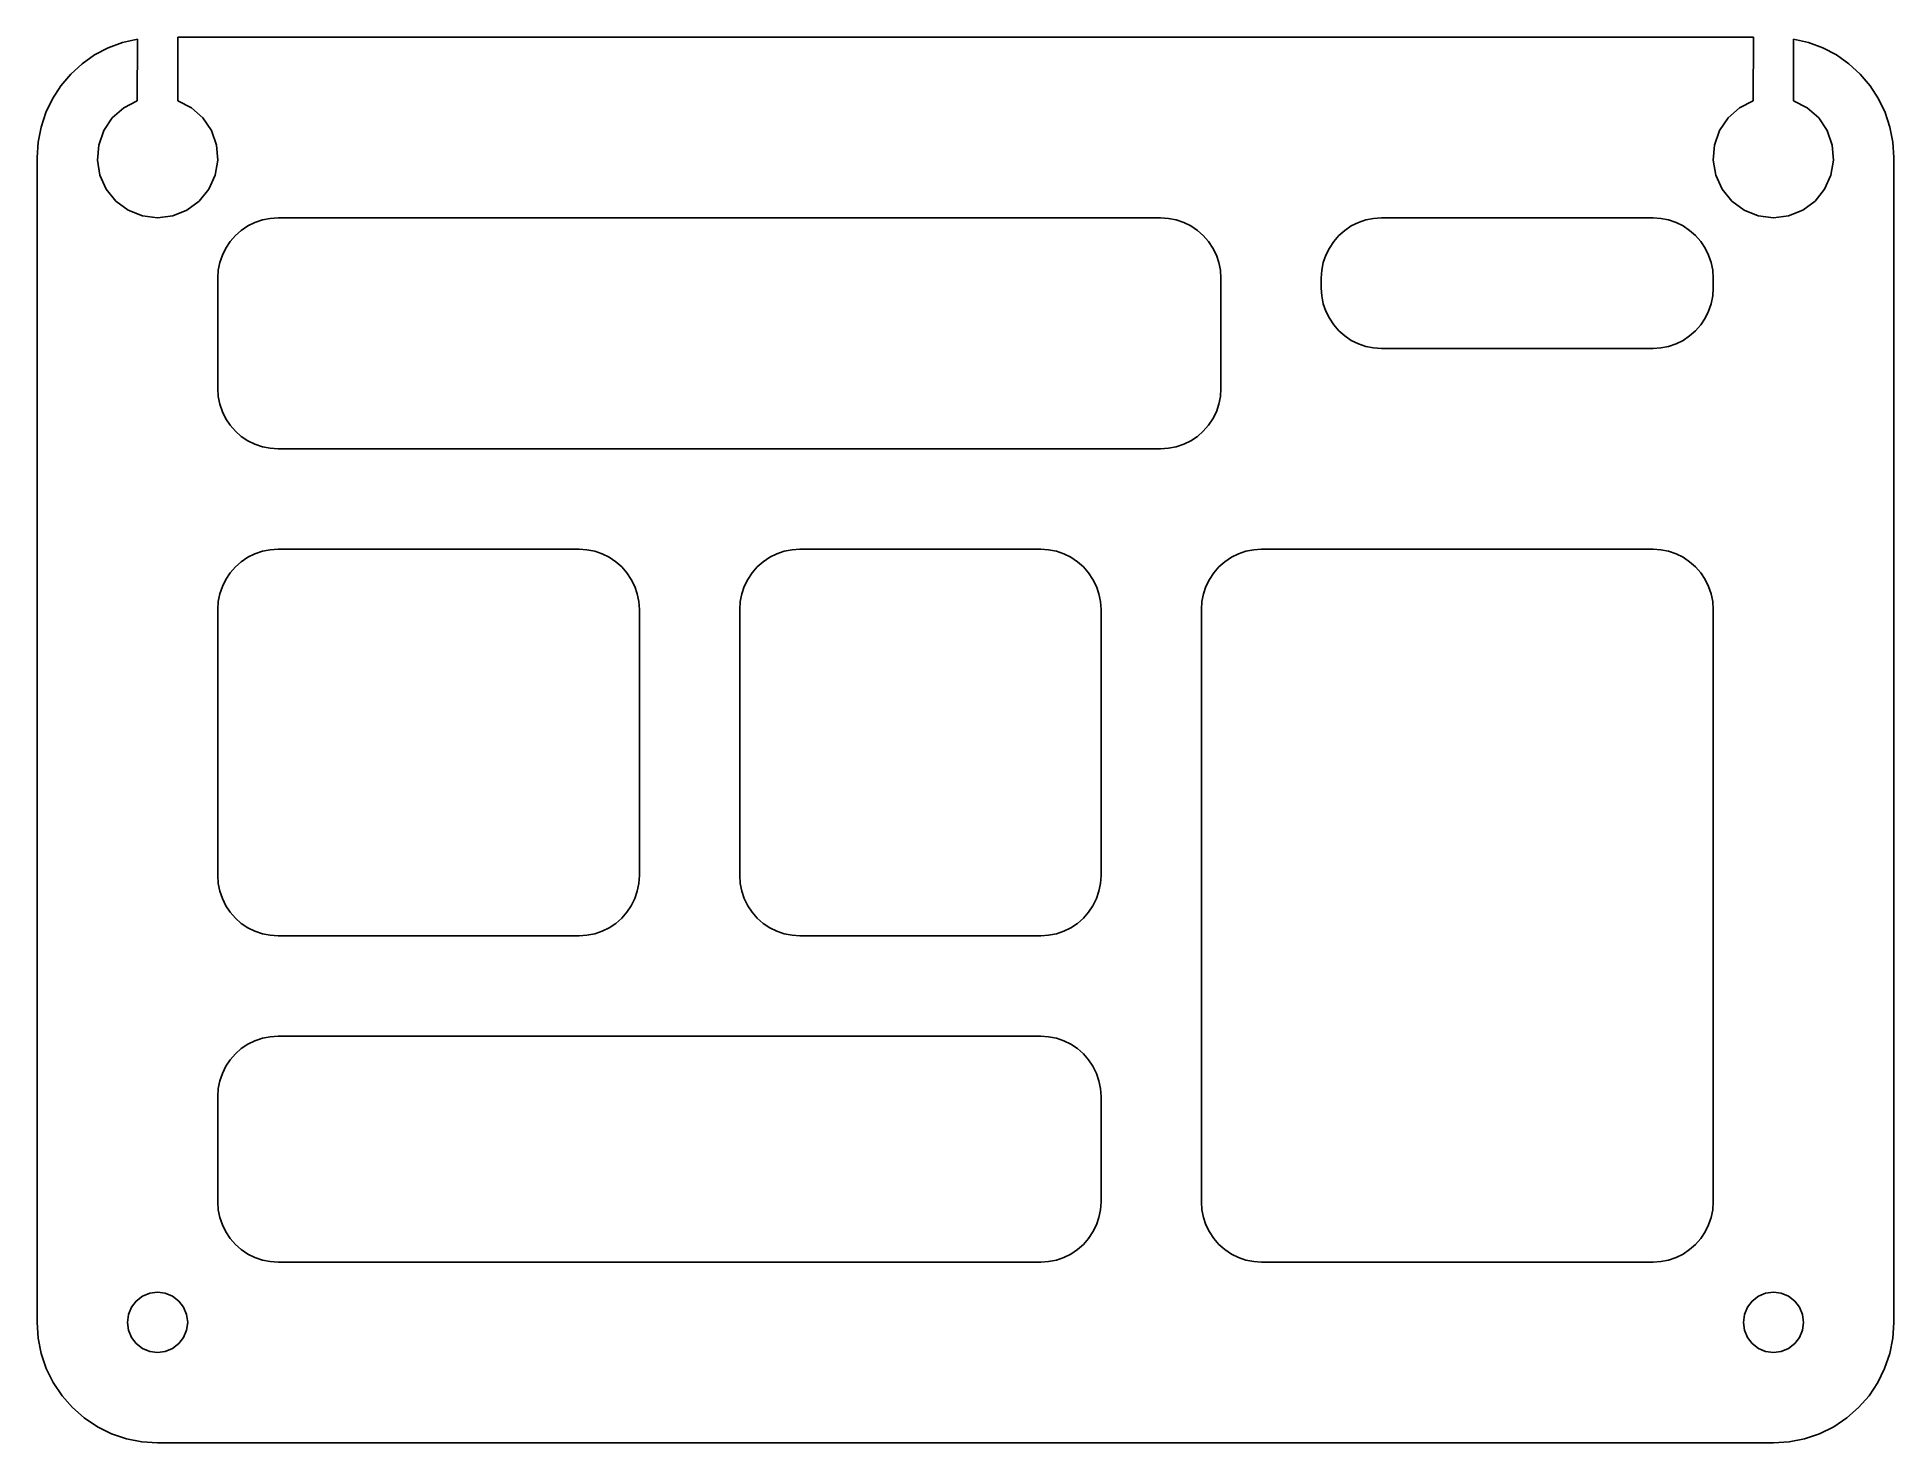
# Model space of a CAD drawing. Extents: x 1426 to 1611, y 0 to 140.
import ezdxf

# ---------------------------------------------------------------- set-up
doc = ezdxf.new("R2010")
doc.units = 0
doc.header["$LTSCALE"] = 1000
doc.linetypes.add('SKEMA_SOLID', pattern=[0])
doc.layers.add('Layer0_S_', color=20, linetype='SKEMA_SOLID')

msp = doc.modelspace()

# ---------------------------------------------------------------- linework, layer by layer
at = {"layer": 'Layer0_S_'}
for p, q in [((1432.77, 138.94), (1431.42, 138.23)), ((1434.2, 139.48), (1432.77, 138.94)), ((1435.7, 139.81), (1434.2, 139.48)), ((1435.7, 139.81), (1435.68, 133.65)), ((1439.7, 140), (1439.71, 133.65)), ((1596.7, 140), (1439.7, 140)), ((1596.7, 140), (1596.68, 133.65)), ((1600.7, 139.81), (1600.71, 133.65)), ((1600.7, 139.81), (1602.19, 139.48)), ((1602.19, 139.48), (1603.62, 138.94)), ((1603.62, 138.94), (1604.97, 138.23)), ((1430.17, 137.35), (1429.04, 136.31)), ((1431.42, 138.23), (1430.17, 137.35)), ((1604.97, 138.23), (1606.22, 137.35)), ((1606.22, 137.35), (1607.35, 136.31)), ((1428.06, 135.14), (1427.22, 133.86)), ((1429.04, 136.31), (1428.06, 135.14)), ((1607.35, 136.31), (1608.34, 135.14)), ((1608.34, 135.14), (1609.17, 133.86)), ((1427.22, 133.86), (1426.56, 132.48)), ((1434.32, 132.96), (1435.68, 133.65)), ((1439.71, 133.65), (1441.07, 132.96)), ((1596.68, 133.65), (1595.32, 132.96)), ((1602.07, 132.96), (1600.71, 133.65)), ((1609.17, 133.86), (1609.83, 132.48)), ((1426.56, 132.48), (1426.09, 131.03)), ((1432.33, 130.69), (1433.18, 131.95)), ((1433.18, 131.95), (1434.32, 132.96)), ((1441.07, 132.96), (1442.21, 131.95)), ((1442.21, 131.95), (1443.06, 130.69)), ((1594.18, 131.95), (1593.33, 130.69)), ((1595.32, 132.96), (1594.18, 131.95)), ((1603.21, 131.95), (1602.07, 132.96)), ((1604.06, 130.69), (1603.21, 131.95)), ((1609.83, 132.48), (1610.31, 131.03)), ((1425.79, 129.53), (1425.7, 128)), ((1426.09, 131.03), (1425.79, 129.53)), ((1431.83, 129.25), (1432.33, 130.69)), ((1443.06, 130.69), (1443.56, 129.25)), ((1593.33, 130.69), (1592.83, 129.25)), ((1604.56, 129.25), (1604.06, 130.69)), ((1610.31, 131.03), (1610.6, 129.53)), ((1610.6, 129.53), (1610.7, 128)), ((1425.7, 128), (1425.7, 12)), ((1431.7, 127.74), (1431.83, 129.25)), ((1431.96, 126.24), (1431.7, 127.74)), ((1443.69, 127.74), (1443.43, 126.24)), ((1443.56, 129.25), (1443.69, 127.74)), ((1592.83, 129.25), (1592.7, 127.74)), ((1592.7, 127.74), (1592.96, 126.24)), ((1604.43, 126.24), (1604.69, 127.74)), ((1604.69, 127.74), (1604.56, 129.25)), ((1610.7, 12), (1610.7, 128)), ((1432.59, 124.85), (1431.96, 126.24)), ((1443.43, 126.24), (1442.8, 124.85)), ((1592.96, 126.24), (1593.59, 124.85)), ((1603.8, 124.85), (1604.43, 126.24)), ((1433.55, 123.67), (1432.59, 124.85)), ((1442.8, 124.85), (1441.85, 123.67)), ((1593.59, 124.85), (1594.55, 123.67)), ((1602.85, 123.67), (1603.8, 124.85)), ((1434.77, 122.76), (1433.55, 123.67)), ((1436.19, 122.19), (1434.77, 122.76)), ((1437.7, 122), (1436.19, 122.19)), ((1439.21, 122.19), (1437.7, 122)), ((1440.62, 122.76), (1439.21, 122.19)), ((1441.85, 123.67), (1440.62, 122.76)), ((1594.55, 123.67), (1595.77, 122.76)), ((1595.77, 122.76), (1597.19, 122.19)), ((1597.19, 122.19), (1598.7, 122)), ((1598.7, 122), (1600.21, 122.19)), ((1600.21, 122.19), (1601.62, 122.76)), ((1601.62, 122.76), (1602.85, 123.67)), ((1445.45, 120.24), (1446.04, 120.76)), ((1446.04, 120.76), (1446.7, 121.2)), ((1446.7, 121.2), (1447.4, 121.54)), ((1447.4, 121.54), (1448.14, 121.8)), ((1448.14, 121.8), (1448.91, 121.95)), ((1448.91, 121.95), (1449.7, 122)), ((1449.7, 122), (1537.64, 122)), ((1538.43, 121.95), (1537.64, 122)), ((1539.2, 121.8), (1538.43, 121.95)), ((1539.94, 121.54), (1539.2, 121.8)), ((1540.64, 121.2), (1539.94, 121.54)), ((1541.3, 120.76), (1540.64, 121.2)), ((1541.89, 120.24), (1541.3, 120.76)), ((1555.4, 120.24), (1555.99, 120.76)), ((1555.99, 120.76), (1556.64, 121.2)), ((1556.64, 121.2), (1557.35, 121.54)), ((1557.35, 121.54), (1558.09, 121.8)), ((1558.09, 121.8), (1558.86, 121.95)), ((1558.86, 121.95), (1559.64, 122)), ((1586.7, 122), (1559.64, 122)), ((1586.7, 122), (1587.48, 121.95)), ((1587.48, 121.95), (1588.25, 121.8)), ((1588.25, 121.8), (1588.99, 121.54)), ((1588.99, 121.54), (1589.7, 121.2)), ((1589.7, 121.2), (1590.35, 120.76)), ((1590.35, 120.76), (1590.94, 120.24)), ((1444.15, 118.3), (1444.5, 119)), ((1444.5, 119), (1444.94, 119.65)), ((1444.94, 119.65), (1445.45, 120.24)), ((1542.4, 119.65), (1541.89, 120.24)), ((1542.84, 119), (1542.4, 119.65)), ((1543.19, 118.3), (1542.84, 119)), ((1554.1, 118.3), (1554.45, 119)), ((1554.45, 119), (1554.88, 119.65)), ((1554.88, 119.65), (1555.4, 120.24)), ((1590.94, 120.24), (1591.46, 119.65)), ((1591.46, 119.65), (1591.89, 119)), ((1591.89, 119), (1592.24, 118.3)), ((1443.7, 116), (1443.75, 116.78)), ((1443.75, 116.78), (1443.9, 117.55)), ((1443.9, 117.55), (1444.15, 118.3)), ((1543.44, 117.55), (1543.19, 118.3)), ((1543.59, 116.78), (1543.44, 117.55)), ((1543.64, 116), (1543.59, 116.78)), ((1553.64, 116), (1553.69, 116.78)), ((1553.69, 116.78), (1553.85, 117.55)), ((1553.85, 117.55), (1554.1, 118.3)), ((1592.24, 118.3), (1592.49, 117.55)), ((1592.49, 117.55), (1592.65, 116.78)), ((1592.65, 116.78), (1592.7, 116)), ((1443.7, 116), (1443.7, 105)), ((1543.64, 116), (1543.64, 105)), ((1553.64, 116), (1553.64, 115)), ((1553.69, 114.22), (1553.64, 115)), ((1592.65, 114.22), (1592.7, 115)), ((1592.7, 115), (1592.7, 116)), ((1553.85, 113.45), (1553.69, 114.22)), ((1554.1, 112.7), (1553.85, 113.45)), ((1592.24, 112.7), (1592.49, 113.45)), ((1592.49, 113.45), (1592.65, 114.22)), ((1554.45, 112), (1554.1, 112.7)), ((1554.88, 111.35), (1554.45, 112)), ((1555.4, 110.76), (1554.88, 111.35)), ((1590.94, 110.76), (1591.46, 111.35)), ((1591.46, 111.35), (1591.89, 112)), ((1591.89, 112), (1592.24, 112.7)), ((1555.99, 110.24), (1555.4, 110.76)), ((1556.64, 109.8), (1555.99, 110.24)), ((1557.35, 109.46), (1556.64, 109.8)), ((1558.09, 109.2), (1557.35, 109.46)), ((1558.86, 109.05), (1558.09, 109.2)), ((1587.48, 109.05), (1588.25, 109.2)), ((1588.25, 109.2), (1588.99, 109.46)), ((1588.99, 109.46), (1589.7, 109.8)), ((1589.7, 109.8), (1590.35, 110.24)), ((1590.35, 110.24), (1590.94, 110.76)), ((1559.64, 109), (1558.86, 109.05)), ((1559.64, 109), (1586.7, 109)), ((1586.7, 109), (1587.48, 109.05)), ((1443.75, 104.22), (1443.7, 105)), ((1443.9, 103.45), (1443.75, 104.22)), ((1543.59, 104.22), (1543.44, 103.45)), ((1543.64, 105), (1543.59, 104.22)), ((1444.15, 102.7), (1443.9, 103.45)), ((1444.5, 102), (1444.15, 102.7)), ((1444.94, 101.35), (1444.5, 102)), ((1542.84, 102), (1542.4, 101.35)), ((1543.19, 102.7), (1542.84, 102)), ((1543.44, 103.45), (1543.19, 102.7)), ((1445.45, 100.76), (1444.94, 101.35)), ((1446.04, 100.24), (1445.45, 100.76)), ((1446.7, 99.8), (1446.04, 100.24)), ((1541.3, 100.24), (1540.64, 99.8)), ((1541.89, 100.76), (1541.3, 100.24)), ((1542.4, 101.35), (1541.89, 100.76)), ((1447.4, 99.46), (1446.7, 99.8)), ((1448.14, 99.2), (1447.4, 99.46)), ((1448.91, 99.05), (1448.14, 99.2)), ((1449.7, 99), (1448.91, 99.05)), ((1449.7, 99), (1537.64, 99)), ((1538.43, 99.05), (1537.64, 99)), ((1539.2, 99.2), (1538.43, 99.05)), ((1539.94, 99.46), (1539.2, 99.2)), ((1540.64, 99.8), (1539.94, 99.46)), ((1448.91, 88.95), (1448.14, 88.8)), ((1449.7, 89), (1448.91, 88.95)), ((1449.7, 89), (1479.7, 89)), ((1479.7, 89), (1480.48, 88.95)), ((1480.48, 88.95), (1481.25, 88.8)), ((1500.14, 88.8), (1500.91, 88.95)), ((1500.91, 88.95), (1501.7, 89)), ((1501.7, 89), (1525.7, 89)), ((1525.7, 89), (1526.48, 88.95)), ((1526.48, 88.95), (1527.25, 88.8)), ((1546.91, 88.95), (1546.14, 88.8)), ((1547.7, 89), (1546.91, 88.95)), ((1586.7, 89), (1547.7, 89)), ((1587.48, 88.95), (1586.7, 89)), ((1588.25, 88.8), (1587.48, 88.95)), ((1445.45, 87.24), (1444.94, 86.65)), ((1446.04, 87.76), (1445.45, 87.24)), ((1446.7, 88.2), (1446.04, 87.76)), ((1447.4, 88.54), (1446.7, 88.2)), ((1448.14, 88.8), (1447.4, 88.54)), ((1481.25, 88.8), (1481.99, 88.54)), ((1481.99, 88.54), (1482.7, 88.2)), ((1482.7, 88.2), (1483.35, 87.76)), ((1483.35, 87.76), (1483.94, 87.24)), ((1483.94, 87.24), (1484.46, 86.65)), ((1496.94, 86.65), (1497.45, 87.24)), ((1497.45, 87.24), (1498.04, 87.76)), ((1498.04, 87.76), (1498.7, 88.2)), ((1498.7, 88.2), (1499.4, 88.54)), ((1499.4, 88.54), (1500.14, 88.8)), ((1527.25, 88.8), (1527.99, 88.54)), ((1527.99, 88.54), (1528.7, 88.2)), ((1528.7, 88.2), (1529.35, 87.76)), ((1529.35, 87.76), (1529.94, 87.24)), ((1529.94, 87.24), (1530.46, 86.65)), ((1543.45, 87.24), (1542.94, 86.65)), ((1544.04, 87.76), (1543.45, 87.24)), ((1544.7, 88.2), (1544.04, 87.76)), ((1545.4, 88.54), (1544.7, 88.2)), ((1546.14, 88.8), (1545.4, 88.54)), ((1588.99, 88.54), (1588.25, 88.8)), ((1589.7, 88.2), (1588.99, 88.54)), ((1590.35, 87.76), (1589.7, 88.2)), ((1590.94, 87.24), (1590.35, 87.76)), ((1591.46, 86.65), (1590.94, 87.24)), ((1444.15, 85.3), (1443.9, 84.55)), ((1444.5, 86), (1444.15, 85.3)), ((1444.94, 86.65), (1444.5, 86)), ((1484.46, 86.65), (1484.89, 86)), ((1484.89, 86), (1485.24, 85.3)), ((1485.24, 85.3), (1485.49, 84.55)), ((1495.9, 84.55), (1496.15, 85.3)), ((1496.15, 85.3), (1496.5, 86)), ((1496.5, 86), (1496.94, 86.65)), ((1530.46, 86.65), (1530.89, 86)), ((1530.89, 86), (1531.24, 85.3)), ((1531.24, 85.3), (1531.49, 84.55)), ((1542.15, 85.3), (1541.9, 84.55)), ((1542.5, 86), (1542.15, 85.3)), ((1542.94, 86.65), (1542.5, 86)), ((1591.89, 86), (1591.46, 86.65)), ((1592.24, 85.3), (1591.89, 86)), ((1592.49, 84.55), (1592.24, 85.3)), ((1443.75, 83.78), (1443.7, 83)), ((1443.9, 84.55), (1443.75, 83.78)), ((1485.49, 84.55), (1485.65, 83.78)), ((1485.65, 83.78), (1485.7, 83)), ((1495.7, 83), (1495.75, 83.78)), ((1495.75, 83.78), (1495.9, 84.55)), ((1531.49, 84.55), (1531.65, 83.78)), ((1531.65, 83.78), (1531.7, 83)), ((1541.75, 83.78), (1541.7, 83)), ((1541.9, 84.55), (1541.75, 83.78)), ((1592.65, 83.78), (1592.49, 84.55)), ((1592.7, 83), (1592.65, 83.78)), ((1443.7, 56.5), (1443.7, 83)), ((1485.7, 83), (1485.7, 56.5)), ((1495.7, 83), (1495.7, 56.5)), ((1531.7, 83), (1531.7, 56.5)), ((1541.7, 24), (1541.7, 83)), ((1592.7, 24), (1592.7, 83)), ((1443.75, 55.72), (1443.7, 56.5)), ((1443.9, 54.95), (1443.75, 55.72)), ((1485.49, 54.95), (1485.65, 55.72)), ((1485.65, 55.72), (1485.7, 56.5)), ((1495.75, 55.72), (1495.7, 56.5)), ((1495.9, 54.95), (1495.75, 55.72)), ((1531.49, 54.95), (1531.65, 55.72)), ((1531.65, 55.72), (1531.7, 56.5)), ((1444.15, 54.2), (1443.9, 54.95)), ((1444.5, 53.5), (1444.15, 54.2)), ((1484.89, 53.5), (1485.24, 54.2)), ((1485.24, 54.2), (1485.49, 54.95)), ((1496.15, 54.2), (1495.9, 54.95)), ((1496.5, 53.5), (1496.15, 54.2)), ((1530.89, 53.5), (1531.24, 54.2)), ((1531.24, 54.2), (1531.49, 54.95)), ((1444.94, 52.85), (1444.5, 53.5)), ((1445.45, 52.26), (1444.94, 52.85)), ((1446.04, 51.74), (1445.45, 52.26)), ((1483.35, 51.74), (1483.94, 52.26)), ((1483.94, 52.26), (1484.46, 52.85)), ((1484.46, 52.85), (1484.89, 53.5)), ((1496.94, 52.85), (1496.5, 53.5)), ((1497.45, 52.26), (1496.94, 52.85)), ((1498.04, 51.74), (1497.45, 52.26)), ((1529.35, 51.74), (1529.94, 52.26)), ((1529.94, 52.26), (1530.46, 52.85)), ((1530.46, 52.85), (1530.89, 53.5)), ((1446.7, 51.3), (1446.04, 51.74)), ((1447.4, 50.96), (1446.7, 51.3)), ((1448.14, 50.7), (1447.4, 50.96)), ((1448.91, 50.55), (1448.14, 50.7)), ((1449.7, 50.5), (1448.91, 50.55)), ((1479.7, 50.5), (1449.7, 50.5)), ((1479.7, 50.5), (1480.48, 50.55)), ((1480.48, 50.55), (1481.25, 50.7)), ((1481.25, 50.7), (1481.99, 50.96)), ((1481.99, 50.96), (1482.7, 51.3)), ((1482.7, 51.3), (1483.35, 51.74)), ((1498.7, 51.3), (1498.04, 51.74)), ((1499.4, 50.96), (1498.7, 51.3)), ((1500.14, 50.7), (1499.4, 50.96)), ((1500.91, 50.55), (1500.14, 50.7)), ((1501.7, 50.5), (1500.91, 50.55)), ((1501.7, 50.5), (1525.7, 50.5)), ((1525.7, 50.5), (1526.48, 50.55)), ((1526.48, 50.55), (1527.25, 50.7)), ((1527.25, 50.7), (1527.99, 50.96)), ((1527.99, 50.96), (1528.7, 51.3)), ((1528.7, 51.3), (1529.35, 51.74)), ((1445.45, 38.74), (1446.04, 39.26)), ((1446.04, 39.26), (1446.7, 39.7)), ((1446.7, 39.7), (1447.4, 40.04)), ((1447.4, 40.04), (1448.14, 40.3)), ((1448.14, 40.3), (1448.91, 40.45)), ((1448.91, 40.45), (1449.7, 40.5)), ((1525.7, 40.5), (1449.7, 40.5)), ((1526.48, 40.45), (1525.7, 40.5)), ((1527.25, 40.3), (1526.48, 40.45)), ((1527.99, 40.04), (1527.25, 40.3)), ((1528.7, 39.7), (1527.99, 40.04)), ((1529.35, 39.26), (1528.7, 39.7)), ((1529.94, 38.74), (1529.35, 39.26)), ((1444.15, 36.8), (1444.5, 37.5)), ((1444.5, 37.5), (1444.94, 38.15)), ((1444.94, 38.15), (1445.45, 38.74)), ((1530.46, 38.15), (1529.94, 38.74)), ((1530.89, 37.5), (1530.46, 38.15)), ((1531.24, 36.8), (1530.89, 37.5)), ((1443.7, 34.5), (1443.75, 35.28)), ((1443.75, 35.28), (1443.9, 36.05)), ((1443.9, 36.05), (1444.15, 36.8)), ((1531.49, 36.05), (1531.24, 36.8)), ((1531.65, 35.28), (1531.49, 36.05)), ((1531.7, 34.5), (1531.65, 35.28)), ((1443.7, 34.5), (1443.7, 24)), ((1531.7, 34.5), (1531.7, 24)), ((1443.75, 23.22), (1443.7, 24)), ((1443.9, 22.45), (1443.75, 23.22)), ((1444.15, 21.7), (1443.9, 22.45)), ((1531.49, 22.45), (1531.24, 21.7)), ((1531.65, 23.22), (1531.49, 22.45)), ((1531.7, 24), (1531.65, 23.22)), ((1541.75, 23.22), (1541.7, 24)), ((1541.9, 22.45), (1541.75, 23.22)), ((1542.15, 21.7), (1541.9, 22.45)), ((1592.49, 22.45), (1592.24, 21.7)), ((1592.65, 23.22), (1592.49, 22.45)), ((1592.7, 24), (1592.65, 23.22)), ((1444.5, 21), (1444.15, 21.7)), ((1444.94, 20.35), (1444.5, 21)), ((1530.89, 21), (1530.46, 20.35)), ((1531.24, 21.7), (1530.89, 21)), ((1542.5, 21), (1542.15, 21.7)), ((1542.94, 20.35), (1542.5, 21)), ((1591.89, 21), (1591.46, 20.35)), ((1592.24, 21.7), (1591.89, 21)), ((1445.45, 19.76), (1444.94, 20.35)), ((1446.04, 19.24), (1445.45, 19.76)), ((1446.7, 18.8), (1446.04, 19.24)), ((1447.4, 18.46), (1446.7, 18.8)), ((1528.7, 18.8), (1527.99, 18.46)), ((1529.35, 19.24), (1528.7, 18.8)), ((1529.94, 19.76), (1529.35, 19.24)), ((1530.46, 20.35), (1529.94, 19.76)), ((1543.45, 19.76), (1542.94, 20.35)), ((1544.04, 19.24), (1543.45, 19.76)), ((1544.7, 18.8), (1544.04, 19.24)), ((1545.4, 18.46), (1544.7, 18.8)), ((1589.7, 18.8), (1588.99, 18.46)), ((1590.35, 19.24), (1589.7, 18.8)), ((1590.94, 19.76), (1590.35, 19.24)), ((1591.46, 20.35), (1590.94, 19.76)), ((1448.14, 18.2), (1447.4, 18.46)), ((1448.91, 18.05), (1448.14, 18.2)), ((1449.7, 18), (1448.91, 18.05)), ((1449.7, 18), (1525.7, 18)), ((1526.48, 18.05), (1525.7, 18)), ((1527.25, 18.2), (1526.48, 18.05)), ((1527.99, 18.46), (1527.25, 18.2)), ((1546.14, 18.2), (1545.4, 18.46)), ((1546.91, 18.05), (1546.14, 18.2)), ((1547.7, 18), (1546.91, 18.05)), ((1547.7, 18), (1586.7, 18)), ((1587.48, 18.05), (1586.7, 18)), ((1588.25, 18.2), (1587.48, 18.05)), ((1588.99, 18.46), (1588.25, 18.2)), ((1436.92, 14.9), (1436.2, 14.6)), ((1437.7, 15), (1436.92, 14.9)), ((1438.47, 14.9), (1437.7, 15)), ((1439.2, 14.6), (1438.47, 14.9)), ((1597.92, 14.9), (1597.2, 14.6)), ((1598.7, 15), (1597.92, 14.9)), ((1599.47, 14.9), (1598.7, 15)), ((1600.2, 14.6), (1599.47, 14.9)), ((1435.1, 13.5), (1434.8, 12.78)), ((1435.58, 14.12), (1435.1, 13.5)), ((1436.2, 14.6), (1435.58, 14.12)), ((1439.82, 14.12), (1439.2, 14.6)), ((1440.29, 13.5), (1439.82, 14.12)), ((1440.59, 12.78), (1440.29, 13.5)), ((1596.1, 13.5), (1595.8, 12.78)), ((1596.58, 14.12), (1596.1, 13.5)), ((1597.2, 14.6), (1596.58, 14.12)), ((1600.82, 14.12), (1600.2, 14.6)), ((1601.29, 13.5), (1600.82, 14.12)), ((1601.59, 12.78), (1601.29, 13.5)), ((1425.8, 10.43), (1425.7, 12)), ((1434.8, 12.78), (1434.7, 12)), ((1434.7, 12), (1434.8, 11.22)), ((1434.8, 11.22), (1435.1, 10.5)), ((1440.29, 10.5), (1440.59, 11.22)), ((1440.7, 12), (1440.59, 12.78)), ((1440.59, 11.22), (1440.7, 12)), ((1595.8, 12.78), (1595.7, 12)), ((1595.7, 12), (1595.8, 11.22)), ((1595.8, 11.22), (1596.1, 10.5)), ((1601.29, 10.5), (1601.59, 11.22)), ((1601.7, 12), (1601.59, 12.78)), ((1601.59, 11.22), (1601.7, 12)), ((1610.59, 10.43), (1610.7, 12)), ((1426.11, 8.89), (1425.8, 10.43)), ((1435.1, 10.5), (1435.58, 9.88)), ((1435.58, 9.88), (1436.2, 9.4)), ((1436.2, 9.4), (1436.92, 9.1)), ((1438.47, 9.1), (1439.2, 9.4)), ((1439.2, 9.4), (1439.82, 9.88)), ((1439.82, 9.88), (1440.29, 10.5)), ((1596.1, 10.5), (1596.58, 9.88)), ((1596.58, 9.88), (1597.2, 9.4)), ((1597.2, 9.4), (1597.92, 9.1)), ((1599.47, 9.1), (1600.2, 9.4)), ((1600.2, 9.4), (1600.82, 9.88)), ((1600.82, 9.88), (1601.29, 10.5)), ((1610.29, 8.89), (1610.59, 10.43)), ((1426.61, 7.41), (1426.11, 8.89)), ((1427.3, 6), (1426.61, 7.41)), ((1436.92, 9.1), (1437.7, 9)), ((1437.7, 9), (1438.47, 9.1)), ((1597.92, 9.1), (1598.7, 9)), ((1598.7, 9), (1599.47, 9.1)), ((1609.09, 6), (1609.78, 7.41)), ((1609.78, 7.41), (1610.29, 8.89)), ((1428.18, 4.69), (1427.3, 6)), ((1608.22, 4.69), (1609.09, 6)), ((1429.21, 3.51), (1428.18, 4.69)), ((1607.18, 3.51), (1608.22, 4.69)), ((1430.39, 2.48), (1429.21, 3.51)), ((1431.7, 1.61), (1430.39, 2.48)), ((1604.7, 1.61), (1606, 2.48)), ((1606, 2.48), (1607.18, 3.51)), ((1433.1, 0.91), (1431.7, 1.61)), ((1434.59, 0.41), (1433.1, 0.91)), ((1436.13, 0.1), (1434.59, 0.41)), ((1437.7, 0), (1436.13, 0.1)), ((1437.7, 0), (1598.7, 0)), ((1598.7, 0), (1600.26, 0.1)), ((1600.26, 0.1), (1601.8, 0.41)), ((1601.8, 0.41), (1603.29, 0.91)), ((1603.29, 0.91), (1604.7, 1.61))]:
    msp.add_line(p, q, dxfattribs=at)

doc.saveas('drawing.dxf')
